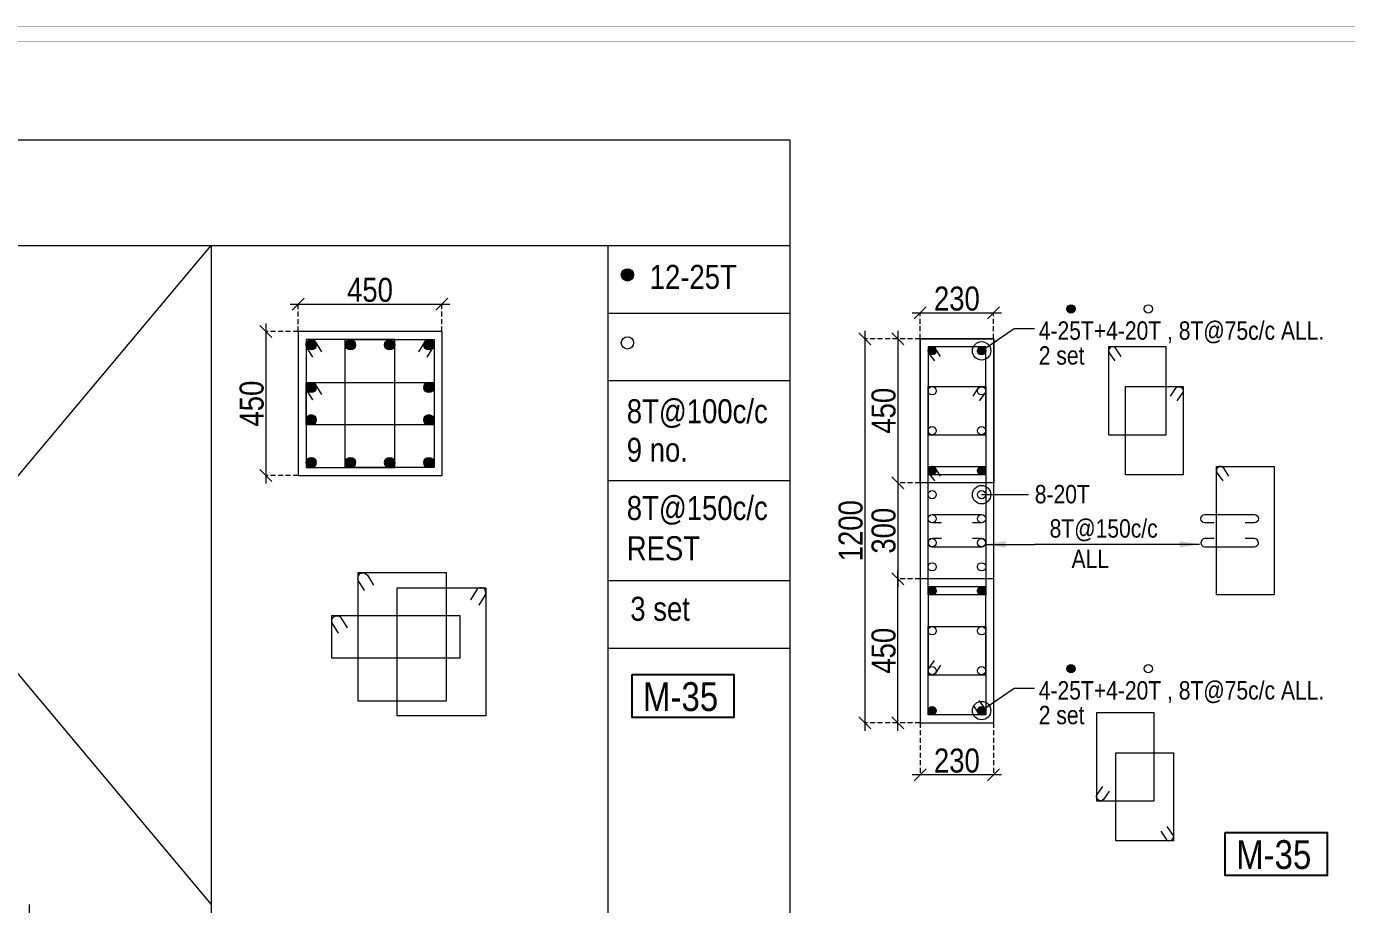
# Model space of a CAD drawing. Header units: millimetres. Extents: x 1112055 to 3390982, y -148532 to 766891.
# Drawn here: x 1943599 to 1960104, y 675642 to 686620 of the extents above; entities that cross this region are included whole.
import ezdxf
from ezdxf.enums import TextEntityAlignment as Align

# ---------------------------------------------------------------- set-up
doc = ezdxf.new("R2010")
doc.units = ezdxf.units.MM
doc.header["$PDMODE"] = 35
doc.header["$PDSIZE"] = -25
doc.linetypes.add('DASHED2', pattern=[0.375, 0.25, -0.125])
doc.linetypes.add('Hidden', pattern=[9.525, 6.35, -3.175])
for name, color, linetype, lineweight in [('B COL', 1, 'Continuous', 30), ('B COL. SIZE DIM', 220, 'Continuous', 25), ('B COLSCH', 204, 'Continuous', 20), ('B COLUMN', 1, 'Hidden', 9), ('B STEEL', 34, 'Continuous', 15), ('B TITLE BLOCK', 250, 'Continuous', 0), ('B-ST TEXT', 7, 'Continuous', 9)]:
    doc.layers.add(name, color=color, linetype=linetype, lineweight=lineweight)
doc.layers.add('B TEXT', color=7, linetype='Continuous')
doc.styles.add('dim inside', font='romans.shx', dxfattribs={"width": 0.8, "height": 125})
doc.styles.add('SWINC', font='swissc.ttf')
doc.styles.add('TAHOMA', font='tahoma.ttf')
doc.dimstyles.new('dim inside', dxfattribs={"dimtxt": 125, "dimasz": 100, "dimexe": 0, "dimexo": 0, "dimgap": 10, "dimtad": 0, "dimdec": 0, "dimzin": 0, "dimdsep": 46, "dimtxsty": 'dim inside', "dimblk": 'SMALL', "dimcen": 0.09, "dimadec": 0, "dimazin": 0, "dimtfac": 1, "dimtdec": 0, "dimtofl": 0, "dimtmove": 0, "dimatfit": 3, "dimfxl": 1, "dimtolj": 1, "dimtzin": 0, "dimarcsym": 2})
doc.dimstyles.new('PARESH', dxfattribs={"dimscale": 0, "dimtxt": 300, "dimasz": 150, "dimexe": 150, "dimexo": 150, "dimgap": 25, "dimtad": 1, "dimdec": 0, "dimzin": 0, "dimdsep": 46, "dimtxsty": 'TAHOMA', "dimblk": 'ARCHTICK', "dimcen": 100, "dimdle": 150, "dimclrd": 251, "dimclre": 251, "dimclrt": 6, "dimadec": 0, "dimazin": 0, "dimtfac": 1, "dimtdec": 0, "dimtix": 1, "dimtofl": 0, "dimtmove": 0, "dimatfit": 2, "dimfxl": 0.18, "dimtolj": 1, "dimtzin": 0, "dimlwd": 9, "dimlwe": 9, "dimarcsym": 0})

# ---------------------------------------------------------------- blocks, each defined once
blk = doc.blocks.new('_Oblique')
at = {"color": 0, "linetype": 'ByBlock', "lineweight": -2}
blk.add_line((-0.5, -0.5), (0.5, 0.5), dxfattribs=at)
blk = doc.blocks.new('*D2823')
at = {"layer": 'B COL. SIZE DIM', "color": 250, "lineweight": 9, "ltscale": 250, "transparency": 16777216}
blk.add_line((1946895, 683150), (1948895, 683150), dxfattribs=at)
at = {"layer": 'B COL. SIZE DIM', "color": 250, "linetype": 'DASHED2', "lineweight": 9, "ltscale": 250, "transparency": 16777216}
for p, q in [((1946995, 682805), (1946995, 683150)), ((1948795, 682805), (1948795, 683150))]:
    blk.add_line(p, q, dxfattribs=at)
at = {"layer": 'Defpoints', "color": 0, "transparency": 16777216}
for p in [(1948795, 683150), (1946995, 682805), (1948795, 682805)]:
    blk.add_point(p, dxfattribs=at)
at = {"layer": 'B COL. SIZE DIM', "color": 250, "lineweight": 9, "transparency": 16777216, "xscale": 150, "yscale": 150, "zscale": 150, "rotation": 180}
blk.add_blockref('_Oblique', (1946995, 683150), dxfattribs=at)
at = {"layer": 'B COL. SIZE DIM', "color": 250, "lineweight": 9, "transparency": 16777216, "xscale": 150, "yscale": 150, "zscale": 150}
blk.add_blockref('_Oblique', (1948795, 683150), dxfattribs=at)
at = {"layer": 'B COL. SIZE DIM', "color": 6, "transparency": 16777216, "insert": (1947895, 683325), "char_height": 300, "attachment_point": 5, "style": 'SWINC'}
blk.add_mtext('\\A1;450', dxfattribs=at)
blk = doc.blocks.new('*D2824')
at = {"layer": 'B COL. SIZE DIM', "color": 250, "lineweight": 9, "ltscale": 250, "transparency": 16777216}
blk.add_line((1946592, 682905), (1946592, 680905), dxfattribs=at)
at = {"layer": 'B COL. SIZE DIM', "color": 250, "linetype": 'DASHED2', "lineweight": 9, "ltscale": 250, "transparency": 16777216}
for p, q in [((1946995, 682805), (1946592, 682805)), ((1946995, 681005), (1946592, 681005))]:
    blk.add_line(p, q, dxfattribs=at)
at = {"layer": 'Defpoints', "color": 0, "transparency": 16777216}
for p in [(1946995, 682805), (1946592, 681005), (1946995, 681005)]:
    blk.add_point(p, dxfattribs=at)
at = {"layer": 'B COL. SIZE DIM', "color": 250, "lineweight": 9, "transparency": 16777216, "xscale": 150, "yscale": 150, "zscale": 150}
for p, rotation in [((1946592, 682805), 90), ((1946592, 681005), 270)]:
    blk.add_blockref('_Oblique', p, dxfattribs=dict(at, rotation=rotation))
at = {"layer": 'B COL. SIZE DIM', "color": 6, "transparency": 16777216, "insert": (1946417, 681905), "char_height": 300, "attachment_point": 5, "rotation": 90, "style": 'SWINC'}
blk.add_mtext('\\A1;450', dxfattribs=at)
blk = doc.blocks.new('*D2835')
at = {"layer": 'B COL. SIZE DIM', "color": 250, "lineweight": 9, "ltscale": 250, "transparency": 16777216}
blk.add_line((1954672, 683041), (1955792, 683041), dxfattribs=at)
at = {"layer": 'B COL. SIZE DIM', "color": 250, "linetype": 'DASHED2', "lineweight": 9, "ltscale": 250, "transparency": 16777216}
for p, q in [((1954772, 682716), (1954772, 683041)), ((1955692, 682716), (1955692, 683041))]:
    blk.add_line(p, q, dxfattribs=at)
at = {"layer": 'Defpoints', "color": 0, "transparency": 16777216}
for p in [(1955692, 683041), (1954772, 682716), (1955692, 682716)]:
    blk.add_point(p, dxfattribs=at)
at = {"layer": 'B COL. SIZE DIM', "color": 250, "lineweight": 9, "transparency": 16777216, "xscale": 150, "yscale": 150, "zscale": 150, "rotation": 180}
blk.add_blockref('_Oblique', (1954772, 683041), dxfattribs=at)
at = {"layer": 'B COL. SIZE DIM', "color": 250, "lineweight": 9, "transparency": 16777216, "xscale": 150, "yscale": 150, "zscale": 150}
blk.add_blockref('_Oblique', (1955692, 683041), dxfattribs=at)
at = {"layer": 'B COL. SIZE DIM', "color": 6, "transparency": 16777216, "insert": (1955232, 683216), "char_height": 300, "attachment_point": 5, "style": 'SWINC'}
blk.add_mtext('\\A1;230', dxfattribs=at)
blk = doc.blocks.new('*D2836')
at = {"layer": 'B COL. SIZE DIM', "color": 250, "lineweight": 9, "ltscale": 250, "transparency": 16777216}
blk.add_line((1954492, 681016), (1954492, 679616), dxfattribs=at)
at = {"layer": 'B COL. SIZE DIM', "color": 250, "linetype": 'DASHED2', "lineweight": 9, "ltscale": 250, "transparency": 16777216}
for p, q in [((1954772, 680916), (1954492, 680916)), ((1954772, 679716), (1954492, 679716))]:
    blk.add_line(p, q, dxfattribs=at)
at = {"layer": 'Defpoints', "color": 0, "transparency": 16777216}
for p in [(1954772, 680916), (1954492, 679716), (1954772, 679716)]:
    blk.add_point(p, dxfattribs=at)
at = {"layer": 'B COL. SIZE DIM', "color": 250, "lineweight": 9, "transparency": 16777216, "xscale": 150, "yscale": 150, "zscale": 150}
for p, rotation in [((1954492, 680916), 90), ((1954492, 679716), 270)]:
    blk.add_blockref('_Oblique', p, dxfattribs=dict(at, rotation=rotation))
at = {"layer": 'B COL. SIZE DIM', "color": 6, "transparency": 16777216, "insert": (1954317, 680316), "char_height": 300, "attachment_point": 5, "rotation": 90, "style": 'SWINC'}
blk.add_mtext('\\A1;300', dxfattribs=at)
blk = doc.blocks.new('*D2837')
at = {"layer": 'B COL. SIZE DIM', "color": 250, "lineweight": 9, "ltscale": 250, "transparency": 16777216}
blk.add_line((1954492, 682816), (1954492, 680816), dxfattribs=at)
at = {"layer": 'B COL. SIZE DIM', "color": 250, "linetype": 'DASHED2', "lineweight": 9, "ltscale": 250, "transparency": 16777216}
for p, q in [((1954772, 682716), (1954492, 682716)), ((1954772, 680916), (1954492, 680916))]:
    blk.add_line(p, q, dxfattribs=at)
at = {"layer": 'Defpoints', "color": 0, "transparency": 16777216}
for p in [(1954772, 682716), (1954492, 680916), (1954772, 680916)]:
    blk.add_point(p, dxfattribs=at)
at = {"layer": 'B COL. SIZE DIM', "color": 250, "lineweight": 9, "transparency": 16777216, "xscale": 150, "yscale": 150, "zscale": 150}
for p, rotation in [((1954492, 682716), 90), ((1954492, 680916), 270)]:
    blk.add_blockref('_Oblique', p, dxfattribs=dict(at, rotation=rotation))
at = {"layer": 'B COL. SIZE DIM', "color": 6, "transparency": 16777216, "insert": (1954317, 681816), "char_height": 300, "attachment_point": 5, "rotation": 90, "style": 'SWINC'}
blk.add_mtext('\\A1;450', dxfattribs=at)
blk = doc.blocks.new('*D2838')
at = {"layer": 'B COL. SIZE DIM', "color": 250, "lineweight": 9, "ltscale": 250, "transparency": 16777216}
blk.add_line((1954492, 677816), (1954492, 679816), dxfattribs=at)
at = {"layer": 'B COL. SIZE DIM', "color": 250, "linetype": 'DASHED2', "lineweight": 9, "ltscale": 250, "transparency": 16777216}
for p, q in [((1954772, 679716), (1954492, 679716)), ((1954772, 677916), (1954492, 677916))]:
    blk.add_line(p, q, dxfattribs=at)
at = {"layer": 'Defpoints', "color": 0, "transparency": 16777216}
for p in [(1954492, 679716), (1954772, 679716), (1954772, 677916)]:
    blk.add_point(p, dxfattribs=at)
at = {"layer": 'B COL. SIZE DIM', "color": 250, "lineweight": 9, "transparency": 16777216, "xscale": 150, "yscale": 150, "zscale": 150}
for p, rotation in [((1954492, 679716), 90), ((1954492, 677916), 270)]:
    blk.add_blockref('_Oblique', p, dxfattribs=dict(at, rotation=rotation))
at = {"layer": 'B COL. SIZE DIM', "color": 6, "transparency": 16777216, "insert": (1954317, 678816), "char_height": 300, "attachment_point": 5, "rotation": 90, "style": 'SWINC'}
blk.add_mtext('\\A1;450', dxfattribs=at)
blk = doc.blocks.new('*D2839')
at = {"layer": 'B COL. SIZE DIM', "color": 250, "lineweight": 9, "ltscale": 250, "transparency": 16777216}
blk.add_line((1954080, 682816), (1954080, 677816), dxfattribs=at)
at = {"layer": 'B COL. SIZE DIM', "color": 250, "linetype": 'DASHED2', "lineweight": 9, "ltscale": 250, "transparency": 16777216}
for p, q in [((1954772, 682716), (1954080, 682716)), ((1954772, 677916), (1954080, 677916))]:
    blk.add_line(p, q, dxfattribs=at)
at = {"layer": 'Defpoints', "color": 0, "transparency": 16777216}
for p in [(1954772, 682716), (1954080, 677916), (1954772, 677916)]:
    blk.add_point(p, dxfattribs=at)
at = {"layer": 'B COL. SIZE DIM', "color": 250, "lineweight": 9, "transparency": 16777216, "xscale": 150, "yscale": 150, "zscale": 150}
for p, rotation in [((1954080, 682716), 90), ((1954080, 677916), 270)]:
    blk.add_blockref('_Oblique', p, dxfattribs=dict(at, rotation=rotation))
at = {"layer": 'B COL. SIZE DIM', "color": 6, "transparency": 16777216, "insert": (1953905, 680316), "char_height": 300, "attachment_point": 5, "rotation": 90, "style": 'SWINC'}
blk.add_mtext('\\A1;1200', dxfattribs=at)
blk = doc.blocks.new('*D2840')
at = {"layer": 'B COL. SIZE DIM', "color": 250, "linetype": 'DASHED2', "lineweight": 9, "ltscale": 250, "transparency": 16777216}
for p, q in [((1954772, 677916), (1954772, 677266)), ((1955692, 677916), (1955692, 677266))]:
    blk.add_line(p, q, dxfattribs=at)
at = {"layer": 'B COL. SIZE DIM', "color": 250, "lineweight": 9, "ltscale": 250, "transparency": 16777216}
blk.add_line((1955792, 677266), (1954672, 677266), dxfattribs=at)
at = {"layer": 'Defpoints', "color": 0, "transparency": 16777216}
for p in [(1954772, 677916), (1955692, 677916), (1954772, 677266)]:
    blk.add_point(p, dxfattribs=at)
at = {"layer": 'B COL. SIZE DIM', "color": 250, "lineweight": 9, "transparency": 16777216, "xscale": 150, "yscale": 150, "zscale": 150, "rotation": 180}
blk.add_blockref('_Oblique', (1954772, 677266), dxfattribs=at)
at = {"layer": 'B COL. SIZE DIM', "color": 250, "lineweight": 9, "transparency": 16777216, "xscale": 150, "yscale": 150, "zscale": 150}
blk.add_blockref('_Oblique', (1955692, 677266), dxfattribs=at)
at = {"layer": 'B COL. SIZE DIM', "color": 6, "transparency": 16777216, "insert": (1955232, 677441), "char_height": 300, "attachment_point": 5, "style": 'SWINC'}
blk.add_mtext('\\A1;230', dxfattribs=at)
blk = doc.blocks.new('_ArchTick')
at = {"color": 0, "linetype": 'ByBlock', "const_width": 0.15}
blk.add_lwpolyline([(-0.5, -0.5), (0.5, 0.5)], dxfattribs=at)

msp = doc.modelspace()

# ---------------------------------------------------------------- hatches: boundary and pattern name
at = {"layer": 'B STEEL', "lineweight": 9, "ltscale": 0.5}
h = msp.add_hatch(color=34, dxfattribs=at)
edge = h.paths.add_edge_path()
edge.add_arc((1951113.8, 683514), 76.8, 0, 360)
at = {"layer": 'B STEEL', "lineweight": 13}
h = msp.add_hatch(color=256, dxfattribs=at)
h.dxf.hatch_style = 1
edge = h.paths.add_edge_path()
edge.add_ellipse((1956658.7, 683088.9), major_axis=(51.4, 0), ratio=1, start_angle=0, end_angle=360)
at = {"layer": 'B STEEL', "lineweight": 9, "ltscale": 0.5}
h = msp.add_hatch(color=34, dxfattribs=at)
edge = h.paths.add_edge_path()
edge.add_arc((1947159.4, 682640.8), 64, 0, 360)
at = {"layer": 'B STEEL'}
h = msp.add_hatch(color=34, dxfattribs=at)
edge = h.paths.add_edge_path()
edge.add_ellipse((1947650.1, 682640.8), major_axis=(64, 0), ratio=1, start_angle=0, end_angle=360)
h = msp.add_hatch(color=34, dxfattribs=at)
edge = h.paths.add_edge_path()
edge.add_ellipse((1948140.7, 682640.8), major_axis=(64, 0), ratio=1, start_angle=0, end_angle=360)
at = {"layer": 'B STEEL', "lineweight": 9, "ltscale": 0.5}
h = msp.add_hatch(color=34, dxfattribs=at)
edge = h.paths.add_edge_path()
edge.add_arc((1948631.4, 682640.8), 64, 180, 540, ccw=False)
at = {"layer": 'B STEEL', "lineweight": 13}
h = msp.add_hatch(color=256, dxfattribs=at)
h.dxf.hatch_style = 1
edge = h.paths.add_edge_path()
edge.add_ellipse((1954923.7, 682564.5), major_axis=(51.4, 0), ratio=1, start_angle=0, end_angle=360)
h = msp.add_hatch(color=256, dxfattribs=at)
h.dxf.hatch_style = 1
edge = h.paths.add_edge_path()
edge.add_ellipse((1955540.9, 682564.5), major_axis=(51.4, 0), ratio=1, start_angle=0, end_angle=360)
at = {"layer": 'B STEEL'}
h = msp.add_hatch(color=34, dxfattribs=at)
edge = h.paths.add_edge_path()
edge.add_ellipse((1947159.4, 682106.4), major_axis=(64, 0), ratio=1, start_angle=0, end_angle=360)
h = msp.add_hatch(color=34, dxfattribs=at)
edge = h.paths.add_edge_path()
edge.add_ellipse((1948631.4, 682106.4), major_axis=(64, 0), ratio=1, start_angle=0, end_angle=360)
h = msp.add_hatch(color=34, dxfattribs=at)
edge = h.paths.add_edge_path()
edge.add_ellipse((1947159.4, 681703.3), major_axis=(64, 0), ratio=1, start_angle=0, end_angle=360)
h = msp.add_hatch(color=34, dxfattribs=at)
edge = h.paths.add_edge_path()
edge.add_ellipse((1948631.4, 681703.3), major_axis=(64, 0), ratio=1, start_angle=0, end_angle=360)
at = {"layer": 'B STEEL', "lineweight": 9, "ltscale": 0.5}
h = msp.add_hatch(color=34, dxfattribs=at)
edge = h.paths.add_edge_path()
edge.add_arc((1947159.4, 681168.9), 64, 0, 360, ccw=False)
at = {"layer": 'B STEEL'}
h = msp.add_hatch(color=34, dxfattribs=at)
edge = h.paths.add_edge_path()
edge.add_ellipse((1947650.1, 681168.9), major_axis=(64, 0), ratio=1, start_angle=0, end_angle=360)
h = msp.add_hatch(color=34, dxfattribs=at)
edge = h.paths.add_edge_path()
edge.add_ellipse((1948140.7, 681168.9), major_axis=(64, 0), ratio=1, start_angle=0, end_angle=360)
at = {"layer": 'B STEEL', "lineweight": 9, "ltscale": 0.5}
h = msp.add_hatch(color=34, dxfattribs=at)
edge = h.paths.add_edge_path()
edge.add_arc((1948631.4, 681168.9), 64, -180, 180)
at = {"layer": 'B STEEL', "lineweight": 13}
h = msp.add_hatch(color=256, dxfattribs=at)
h.dxf.hatch_style = 1
edge = h.paths.add_edge_path()
edge.add_ellipse((1954923.7, 681067.3), major_axis=(51.4, 0), ratio=1, start_angle=0, end_angle=360)
h = msp.add_hatch(color=256, dxfattribs=at)
h.dxf.hatch_style = 1
edge = h.paths.add_edge_path()
edge.add_ellipse((1955540.9, 681067.3), major_axis=(51.4, 0), ratio=1, start_angle=0, end_angle=360)
h = msp.add_hatch(color=256, dxfattribs=at)
h.dxf.hatch_style = 1
edge = h.paths.add_edge_path()
edge.add_ellipse((1954923.7, 679564.5), major_axis=(51.4, 0), ratio=1, start_angle=0, end_angle=360)
h = msp.add_hatch(color=256, dxfattribs=at)
h.dxf.hatch_style = 1
edge = h.paths.add_edge_path()
edge.add_ellipse((1955540.9, 679564.5), major_axis=(51.4, 0), ratio=1, start_angle=0, end_angle=360)
h = msp.add_hatch(color=256, dxfattribs=at)
h.dxf.hatch_style = 1
edge = h.paths.add_edge_path()
edge.add_ellipse((1956658.7, 678591.7), major_axis=(51.4, 0), ratio=1, start_angle=0, end_angle=360)
h = msp.add_hatch(color=256, dxfattribs=at)
h.dxf.hatch_style = 1
edge = h.paths.add_edge_path()
edge.add_ellipse((1954923.7, 678067.3), major_axis=(51.4, 0), ratio=1, start_angle=0, end_angle=360)
h = msp.add_hatch(color=256, dxfattribs=at)
h.dxf.hatch_style = 1
edge = h.paths.add_edge_path()
edge.add_ellipse((1955540.9, 678067.3), major_axis=(51.4, 0), ratio=1, start_angle=0, end_angle=360)

# ---------------------------------------------------------------- linework, layer by layer
at = {"layer": 'B COL', "lineweight": 13}
for points in [[(1954772.3, 677915.9), (1955692.3, 677915.9), (1955692.3, 682715.9), (1954772.3, 682715.9)], [(1954772.3, 682715.9), (1955692.3, 682715.9), (1955692.3, 680915.9), (1954772.3, 680915.9)], [(1954772.3, 677915.9), (1955692.3, 677915.9), (1955692.3, 679715.9), (1954772.3, 679715.9)]]:
    msp.add_lwpolyline(points, close=True, dxfattribs=at)
at = {"layer": 'B COLSCH', "color": 250, "lineweight": 0}
for p, q in [((1912667.6, 685201.3), (1953141.9, 685201.3)), ((1953141.9, 685201.3), (1953141.9, 651910.2)), ((1912667.6, 683882.3), (1953141.9, 683882.3)), ((1939001.4, 675642.5), (1945908.3, 683882.3)), ((1939001.4, 683882.3), (1945908.3, 675642.5)), ((1945908.3, 683882.3), (1945908.3, 651910.2)), ((1950867.5, 683882.3), (1950867.5, 659162.8)), ((1950867.5, 683037.3), (1953141.9, 683037.3)), ((1950867.5, 682192.3), (1953141.9, 682192.3)), ((1950867.5, 680942.6), (1953141.9, 680942.6)), ((1950867.5, 679692.8), (1953141.9, 679692.8)), ((1950867.5, 678847.8), (1953141.9, 678847.8)), ((1943633.9, 675642.5), (1943633.9, 659162.8))]:
    msp.add_line(p, q, dxfattribs=at)
at = {"layer": 'B COLUMN', "color": 1, "linetype": 'ByBlock', "lineweight": 20}
msp.add_lwpolyline([(1946995.4, 681004.8), (1948795.4, 681004.8), (1948795.4, 682804.8), (1946995.4, 682804.8)], close=True, dxfattribs=at)
at = {"layer": 'B STEEL', "color": 34, "lineweight": 9, "ltscale": 0.5}
for points in [[(1947179.7, 682485.8), (1947104.9, 682607.3, -1), (1947213.9, 682674.4), (1947288.7, 682552.9)], [(1948611.1, 682485.8), (1948685.9, 682607.3, 1), (1948576.8, 682674.4), (1948502.1, 682552.9)], [(1947179.7, 681951.4), (1947104.9, 682072.9, -1), (1947213.9, 682140), (1947288.7, 682018.5)], [(1947827.7, 679570.1), (1947753, 679691.6, -1), (1947862, 679758.7), (1947936.8, 679637.2)], [(1949259.2, 679384.5), (1949334, 679506, 1), (1949224.9, 679573.1), (1949150.1, 679451.6)], [(1947501.9, 679035.7), (1947427.1, 679157.2, -1), (1947536.1, 679224.3), (1947610.9, 679102.8)]]:
    msp.add_lwpolyline(points, format="xyb", dxfattribs=at)
for points in [[(1947095.4, 681104.8), (1948204.7, 681104.8), (1948204.7, 682704.8), (1947095.4, 682704.8)], [(1948695.4, 681104.8), (1947586, 681104.8), (1947586, 682704.8), (1948695.4, 682704.8)], [(1947095.4, 682170.5), (1948695.4, 682170.5), (1948695.4, 681639.2), (1947095.4, 681639.2)], [(1947743.5, 678189.1), (1948852.8, 678189.1), (1948852.8, 679789.1), (1947743.5, 679789.1)], [(1949343.5, 678003.5), (1948234.1, 678003.5), (1948234.1, 679603.5), (1949343.5, 679603.5)], [(1947417.6, 679254.8), (1949017.6, 679254.8), (1949017.6, 678723.5), (1947417.6, 678723.5)]]:
    msp.add_lwpolyline(points, close=True, dxfattribs=at)
at = {"layer": 'B STEEL', "lineweight": 13}
for points in [[(1954872.3, 681514.9), (1955592.3, 681514.9), (1955592.3, 682615.9), (1954872.3, 682615.9)], [(1957128.6, 681514.9), (1957848.6, 681514.9), (1957848.6, 682615.9), (1957128.6, 682615.9)], [(1954872.3, 682116.8), (1955592.3, 682116.8), (1955592.3, 681015.9), (1954872.3, 681015.9)], [(1957340.9, 682116.8), (1958060.9, 682116.8), (1958060.9, 681015.9), (1957340.9, 681015.9)], [(1954872.3, 678514.9), (1955592.3, 678514.9), (1955592.3, 679615.9), (1954872.3, 679615.9)], [(1954872.3, 679116.8), (1955592.3, 679116.8), (1955592.3, 678015.9), (1954872.3, 678015.9)], [(1956977.8, 676939.6), (1957697.8, 676939.6), (1957697.8, 678040.5), (1956977.8, 678040.5)], [(1957219.9, 677541.5), (1957939.9, 677541.5), (1957939.9, 676440.5), (1957219.9, 676440.5)]]:
    msp.add_lwpolyline(points, close=True, dxfattribs=at)
for points in [[(1955029.3, 682495.7), (1954964.6, 682595.7, 1), (1954882.9, 682533.2), (1954951.9, 682438.4)], [(1957285.6, 682495.7), (1957220.9, 682595.7, 1), (1957139.2, 682533.2), (1957208.2, 682438.4)], [(1955435.3, 681996.6), (1955500, 682096.6, -1), (1955581.7, 682034.2), (1955512.7, 681939.3)], [(1957903.9, 681996.6), (1957968.6, 682096.6, -1), (1958050.3, 682034.2), (1957981.3, 681939.3)], [(1955029.3, 678635.1), (1954964.6, 678535.1, -1), (1954882.9, 678597.6), (1954951.9, 678692.4)], [(1955435.3, 678136), (1955500, 678036.1, 1), (1955581.7, 678098.5), (1955512.7, 678193.4)], [(1957134.8, 677059.7), (1957070.1, 676959.8, -1), (1956988.4, 677022.2), (1957057.4, 677117.1)], [(1957782.9, 676560.7), (1957847.7, 676460.7, 1), (1957929.4, 676523.1), (1957860.3, 676618)]]:
    msp.add_lwpolyline(points, format="xyb", dxfattribs=at)
at = {"layer": 'B STEEL', "color": 3, "lineweight": 13}
for points in [[(1955592.3, 679513), (1954872.3, 679513), (1954872.3, 681118.7), (1955592.3, 681118.7)], [(1959197.2, 679513), (1958477.2, 679513), (1958477.2, 681118.7), (1959197.2, 681118.7)]]:
    msp.add_lwpolyline(points, close=True, dxfattribs=at)
for points in [[(1955029.3, 680998.5), (1954964.6, 681098.5, 1), (1954882.9, 681036.1), (1954951.9, 680941.2)], [(1958634.2, 680998.5), (1958569.5, 681098.5, 1), (1958487.8, 681036.1), (1958556.8, 680941.2)], [(1955038.3, 680414.7), (1954923.7, 680414.7, -1), (1954923.7, 680517.6), (1955540.9, 680517.6, -1), (1955540.9, 680414.7), (1955426.3, 680414.7)], [(1958447.8, 680414.7), (1958333.2, 680414.7, -1), (1958333.2, 680517.6), (1958950.4, 680517.6, -1), (1958950.4, 680414.7), (1958835.8, 680414.7)], [(1955038.3, 680217), (1954923.7, 680217, 1), (1954923.7, 680114.2), (1955540.9, 680114.2, 1), (1955540.9, 680217), (1955426.3, 680217)], [(1958447.8, 680217), (1958333.2, 680217, 1), (1958333.2, 680114.2), (1958950.4, 680114.2, 1), (1958950.4, 680217), (1958835.8, 680217)]]:
    msp.add_lwpolyline(points, format="xyb", dxfattribs=at)
at = {"layer": 'B STEEL', "color": 34, "lineweight": 9, "ltscale": 0.5}
for centre, radius in [((1951113.8, 683514), 76.8), ((1947159.4, 682640.8), 64), ((1947650.1, 682640.8), 64), ((1948140.7, 682640.8), 64), ((1948631.4, 682640.8), 64), ((1951113.8, 682663.7), 76.8), ((1947159.4, 682106.4), 64), ((1948631.4, 682106.4), 64), ((1947159.4, 681703.3), 64), ((1948631.4, 681703.3), 64), ((1947159.4, 681168.9), 64), ((1947650.1, 681168.9), 64), ((1948140.7, 681168.9), 64), ((1948631.4, 681168.9), 64)]:
    msp.add_circle(centre, radius, dxfattribs=at)
at = {"layer": 'B STEEL', "lineweight": 13}
for centre in [(1956658.7, 683088.9), (1957625.5, 683088.9), (1954923.7, 682564.5), (1955540.9, 682564.5), (1954923.7, 682065.4), (1955540.9, 682065.4), (1954923.7, 681566.3), (1955540.9, 681566.3), (1954923.7, 681067.3), (1955540.9, 681067.3), (1954923.7, 680766.7), (1955540.9, 680766.7), (1954923.7, 680466.2), (1955540.9, 680466.2), (1954923.7, 680165.6), (1955540.9, 680165.6), (1954923.7, 679865), (1955540.9, 679865), (1954923.7, 679564.5), (1955540.9, 679564.5), (1954923.7, 679065.4), (1955540.9, 679065.4), (1954923.7, 678566.3), (1955540.9, 678566.3), (1956658.7, 678591.7), (1957625.5, 678591.7), (1954923.7, 678067.3), (1955540.9, 678067.3)]:
    msp.add_circle(centre, 51.4, dxfattribs=at)
at = {"layer": 'B TEXT', "color": 1}
for points in [[(1951171.1, 678518.8), (1952445.7, 678518.8), (1952445.7, 677980.8), (1951171.1, 677980.8)], [(1958586.3, 676544.1), (1959860.9, 676544.1), (1959860.9, 676006.1), (1958586.3, 676006.1)]]:
    msp.add_lwpolyline(points, close=True, dxfattribs=at)
at = {"layer": 'B TITLE BLOCK', "color": 1, "const_width": 4.29}
msp.add_lwpolyline([(1910988.2, 686617.8), (1910988.2, 639062.2), (1972414, 639062.2), (1972414, 686617.8)], close=True, dxfattribs=at)
at = {"layer": 'B TITLE BLOCK', "color": 250, "lineweight": 0, "const_width": 4.29}
msp.add_lwpolyline([(1911179.3, 686426.7), (1911179.3, 639253.3), (1972222.8, 639253.3), (1972222.8, 686426.7)], close=True, dxfattribs=at)

# ---------------------------------------------------------------- texts
at = {"layer": 'B TEXT', "style": 'SWINC'}
for s, p in [('12-25T', (1951392.3, 683339.5)), ('8T@100c/c', (1951105.3, 681659.6)), ('9 no.', (1951105.3, 681177.8)), ('8T@150c/c', (1951105.3, 680449.7)), ('8T@150c/c', (1951105.3, 680449.7)), ('REST', (1951105.3, 679947.3)), ('REST', (1951105.3, 679947.3)), ('3 set', (1951149.2, 679190.3))]:
    msp.add_text(s, height=300, dxfattribs=at).set_placement(p)
at = {"layer": 'B TEXT', "lineweight": 15, "style": 'SWINC'}
for s, p in [('4-25T+4-20T , 8T@75c/c ALL.', (1956255.9, 682633.8)), ('2 set', (1956255.9, 682323.6)), ('8-20T', (1956206.3, 680589.4)), ('8T@150c/c', (1956391.8, 680160.7)), ('ALL', (1956666.4, 679779.9)), ('4-25T+4-20T , 8T@75c/c ALL.', (1956255.9, 678136.6)), ('2 set', (1956255.9, 677828.4))]:
    msp.add_text(s, height=230, dxfattribs=at).set_placement(p, align=Align.BOTTOM_LEFT)
at = {"layer": 'B TEXT', "color": 1, "style": 'SWINC'}
for p in [(1951308.5, 677954.2), (1958723.6, 675979.6)]:
    msp.add_text('M-35', height=360, dxfattribs=at).set_placement(p, align=Align.BOTTOM_LEFT)

# ---------------------------------------------------------------- dimensions: what is measured, and where the dimension line sits
at = {"layer": 'B COL. SIZE DIM', "color": 250, "ltscale": 250}
for base, p1, p2, picture, middle in [((1948795.4, 683149.8), (1946995.4, 682804.8), (1948795.4, 682804.8), '*D2823', (1947895.4, 683324.8)), ((1955692.3, 683040.7), (1954772.3, 682715.9), (1955692.3, 682715.9), '*D2835', (1955232.3, 683215.7)), ((1954772.3, 677266.3), (1955692.3, 677915.9), (1954772.3, 677915.9), '*D2840', (1955232.3, 677441.3))]:
    dim = msp.add_linear_dim(base=base, p1=p1, p2=p2, dimstyle='dim inside', override={"dimtxt": 300, "dimasz": 150, "dimgap": 25, "dimtad": 3, "dimlfac": 0.25, "dimtxsty": 'SWINC', "dimblk1": 'Oblique', "dimblk2": 'Oblique', "dimsah": 1, "dimdle": 100, "dimclrd": 250, "dimclre": 250, "dimclrt": 6, "dimfxl": 1000, "dimlwd": 9, "dimlwe": 9}, dxfattribs=at)
    dim.commit()
    dim.dimension.update_dxf_attribs({"geometry": picture, "text_midpoint": middle})
for base, p1, p2, angle, picture, middle in [((1946591.5, 681004.8), (1946995.4, 682804.8), (1946995.4, 681004.8), 90, '*D2824', (1946416.5, 681904.8)), ((1954079.6, 677915.9), (1954772.3, 682715.9), (1954772.3, 677915.9), 90, '*D2839', (1953904.6, 680315.9)), ((1954491.8, 680915.9), (1954772.3, 682715.9), (1954772.3, 680915.9), 90, '*D2837', (1954316.8, 681815.9)), ((1954491.8, 679715.9), (1954772.3, 680915.9), (1954772.3, 679715.9), 90, '*D2836', (1954316.8, 680315.9)), ((1954491.8, 679715.9), (1954772.3, 677915.9), (1954772.3, 679715.9), 270, '*D2838', (1954316.8, 678815.9))]:
    dim = msp.add_linear_dim(base=base, p1=p1, p2=p2, angle=angle, dimstyle='dim inside', override={"dimtxt": 300, "dimasz": 150, "dimgap": 25, "dimtad": 3, "dimlfac": 0.25, "dimtxsty": 'SWINC', "dimblk1": 'Oblique', "dimblk2": 'Oblique', "dimsah": 1, "dimdle": 100, "dimclrd": 250, "dimclre": 250, "dimclrt": 6, "dimfxl": 1000, "dimlwd": 9, "dimlwe": 9}, dxfattribs=at)
    dim.commit()
    dim.dimension.update_dxf_attribs({"geometry": picture, "text_midpoint": middle})

# ---------------------------------------------------------------- leaders
at = {"layer": 'B-ST TEXT', "lineweight": 15}
for points, override in [([(1955540.9, 682564.5), (1955948, 682844.1), (1956202.5, 682844.1)], {"dimscale": 1, "dimasz": 230, "dimtad": 0, "dimclrd": 0, "dimldrblk": 'Origin', "dimtfill": 2}), ([(1955540.9, 680766.7), (1956129.3, 680766.7)], {"dimscale": 1, "dimasz": 230, "dimtad": 0, "dimclrd": 0, "dimldrblk": 'Origin', "dimtfill": 2}), ([(1955592.3, 680145.7), (1956201.5, 680145.7)], {"dimscale": 1, "dimasz": 250, "dimtad": 0, "dimclrd": 0, "dimtfill": 2}), ([(1958267, 680145.7), (1956201.5, 680145.7)], {"dimscale": 1, "dimasz": 250, "dimtad": 0, "dimclrd": 0, "dimtfill": 2}), ([(1955540.9, 678067.3), (1955948, 678346.9), (1956202.5, 678346.9)], {"dimscale": 1, "dimasz": 230, "dimtad": 0, "dimclrd": 0, "dimldrblk": 'Origin', "dimtfill": 2})]:
    msp.add_leader(points, dimstyle='PARESH', override=override, dxfattribs=at)

doc.saveas('drawing.dxf')
